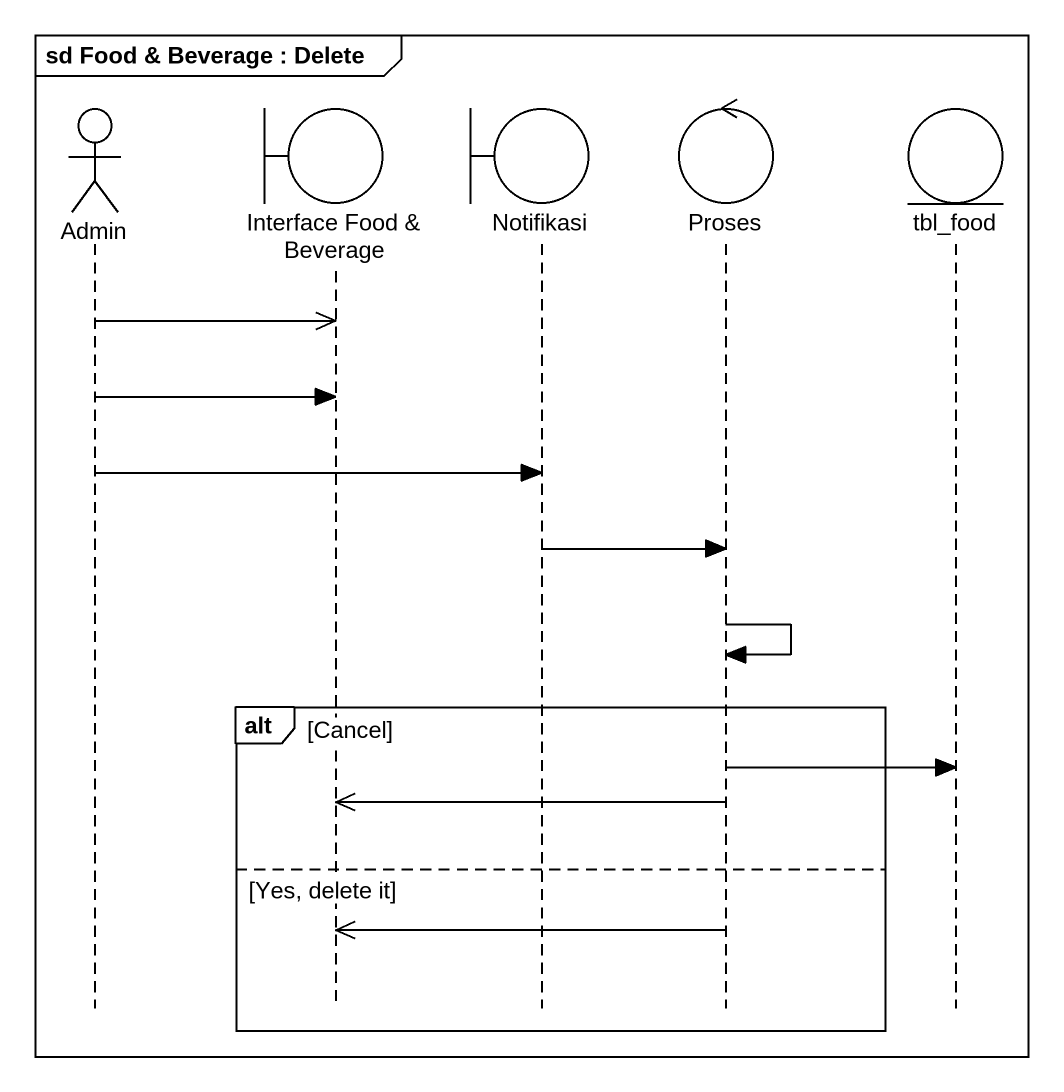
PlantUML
@startuml
mainframe sd Food & Beverage : Delete
hide footbox
actor Admin
boundary "Interface Food & Beverage" as Interface_Food_Beverage
boundary Notifikasi
control Proses
entity tbl_food

Admin ->> Interface_Food_Beverage
Admin -> Interface_Food_Beverage
Admin -> Notifikasi
Notifikasi -> Proses
Proses -> Proses
alt Cancel
  Proses -> tbl_food
  Proses ->> Interface_Food_Beverage
else Yes, delete it
  Proses ->> Interface_Food_Beverage
end
@enduml
